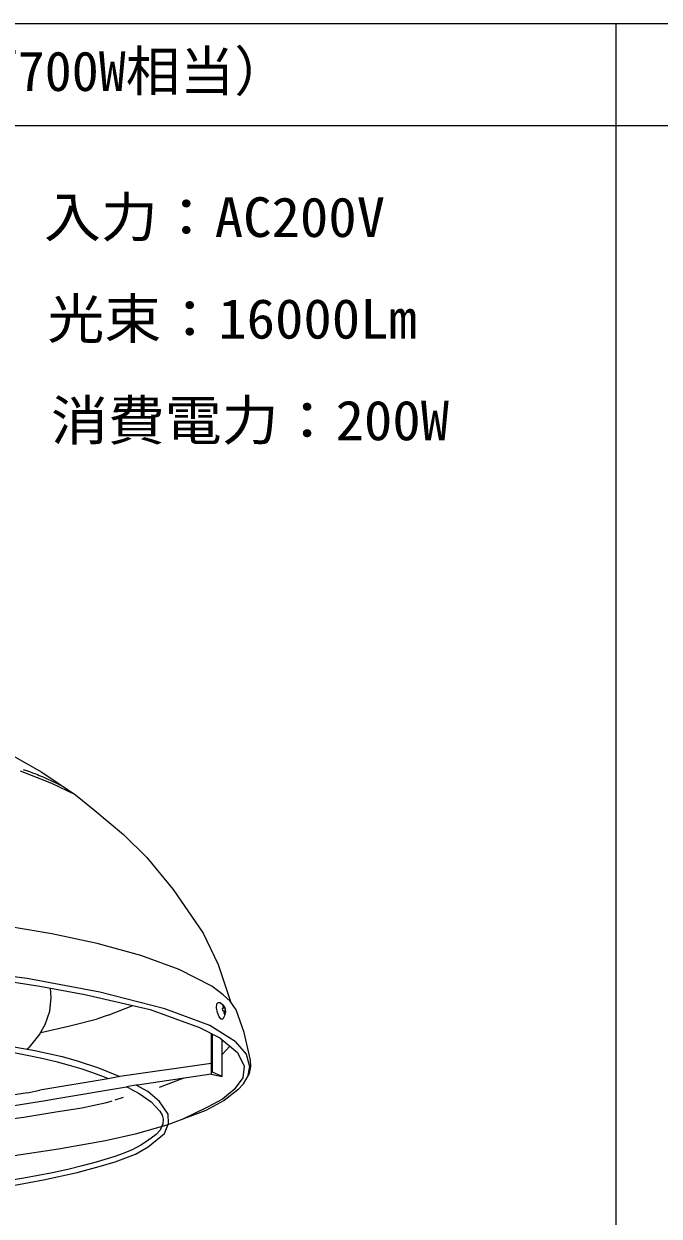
# Model space of a CAD drawing. Units: millimetres, scale not verified. Extents: x -1348 to 1152, y -2025 to -250.
# Drawn here: x -316.2 to -81.9, y -689.7 to -249.7 of the extents above; entities that cross this region are included whole.
import ezdxf
from ezdxf.enums import TextEntityAlignment as Align

# ---------------------------------------------------------------- set-up
doc = ezdxf.new("R2010")
doc.units = ezdxf.units.MM
doc.header["$LTSCALE"] = 5
doc.layers.add('0-0_絵', color=7, linetype='Continuous', lineweight=20)
doc.layers.add('0-2_枠', color=7, linetype='Continuous', lineweight=20)
doc.layers.add('0-1_文字', color=7, linetype='Continuous')
doc.styles.add('ＭＳ ゴシック', font='')
doc.styles.get('ＭＳ ゴシック').set_extended_font_data('MS Gothic')

msp = doc.modelspace()

# ---------------------------------------------------------------- linework, layer by layer
at = {"layer": '0-0_絵', "lineweight": 18}
for p, q in [((-306.187, -609.053), (-306.441, -605.557)), ((-285.207, -615.481), (-276.115, -611.951)), ((-238.303, -625.237), (-247.666, -619.344)), ((-315.132, -628.075), (-314.302, -627.388)), ((-243.144, -630.109), (-240.301, -626.999)), ((-247.183, -633.378), (-280.816, -638.196)), ((-247.524, -633.427), (-247.182, -633.193)), ((-274.343, -641.26), (-247.199, -637.188)), ((-285.12, -639.057), (-310.329, -643.238)), ((-304.143, -646.282), (-278.442, -642.003)), ((-277.179, -642.579), (-278.411, -641.997)), ((-314.903, -644.194), (-339.459, -648.054)), ((-279.654, -645.88), (-282.639, -646.958)), ((-332.434, -650.902), (-308.257, -646.978))]:
    msp.add_line(p, q, dxfattribs=at)
at = {"layer": '0-0_絵'}
for p, q in [((-306.629, -614.063), (-306.187, -609.053)), ((-285.207, -615.481), (-289.145, -616.846)), ((-310.371, -622.396), (-314.302, -627.388)), ((-280.816, -638.196), (-285.12, -639.057)), ((-274.343, -641.26), (-278.442, -642.003)), ((-314.903, -644.194), (-310.329, -643.238)), ((-308.257, -646.978), (-304.143, -646.282))]:
    msp.add_line(p, q, dxfattribs=at)
at = {"layer": '0-0_絵', "lineweight": 18}
for points in [[(-320.446, -519.745), (-309.664, -525.908), (-297.189, -534.173), (-305.973, -530.096), (-317.499, -525.486)], [(-316.456, -524.844), (-315.3, -525.241), (-314.149, -525.651), (-313.003, -526.076), (-311.865, -526.519), (-311.209, -526.785), (-310.584, -527.047), (-309.512, -527.51), (-308.445, -527.987), (-307.381, -528.472), (-306.319, -528.961), (-305.255, -529.45), (-304.638, -529.731), (-304.265, -529.9), (-303.623, -530.189), (-302.983, -530.482), (-302.345, -530.78)], [(-297.189, -534.173), (-290.094, -540.069), (-279.463, -548.818), (-270.926, -557.317), (-261.185, -569.21), (-250.175, -585.283), (-244.554, -596.838), (-240.116, -610.129), (-240, -610.532)], [(-237.277, -643.137), (-235.236, -640.829), (-233.062, -637.112), (-232.585, -634.506), (-232.63, -632.123), (-234.953, -621.995), (-238, -613.618), (-240.199, -610.345), (-242.721, -607.987), (-246.861, -604.829), (-258.996, -598.644), (-273.056, -593.566), (-289.18, -589.061), (-305.926, -585.542), (-323.377, -582.593)], [(-346.715, -600.075), (-327.843, -602.102), (-310.414, -604.815)], [(-247.666, -619.344), (-264.268, -613.169), (-288.277, -607.066), (-314.999, -602.037), (-343.56, -598.439)], [(-310.414, -604.815), (-293.698, -607.97), (-269.606, -613.425), (-251.408, -620.148), (-243.991, -623.963), (-237.445, -629.35), (-234.973, -634.367), (-235.437, -638.608), (-238.668, -642.967), (-242.949, -646.508), (-248.536, -649.547), (-257.838, -653.99)], [(-310.371, -622.396), (-308.44, -618.994), (-306.629, -614.063), (-306.408, -611.758)], [(-242.904, -611.687), (-242.878, -612.141), (-242.713, -613.071), (-243.105, -613.071), (-243.043, -613.773), (-242.671, -613.835), (-242.403, -615.137), (-242.279, -615.22), (-242.134, -613.856), (-242.01, -613.835)], [(-242.054, -613.267), (-242.299, -613.112), (-242.63, -612.244), (-242.904, -611.687)], [(-486.034, -624.95), (-482.265, -624.428), (-475.477, -623.596), (-465.545, -622.558), (-456.008, -621.706), (-447.836, -621.089), (-435.693, -620.456), (-424.81, -620.134), (-411.203, -619.957), (-397.82, -620.15), (-385.34, -620.632), (-374.662, -621.319), (-360.295, -622.358), (-345.647, -623.623), (-335.186, -624.855), (-324.121, -626.494), (-312.186, -628.593), (-302.166, -630.856), (-296.584, -632.383), (-288.748, -634.92), (-282.06, -637.631), (-280.881, -638.209)], [(-309.937, -621.939), (-299.331, -619.524), (-289.145, -616.846)], [(-238.303, -625.237), (-234.219, -629.887), (-232.99, -634.502), (-233.76, -638.293)], [(-285.037, -639.041), (-286.473, -638.447), (-291.117, -636.707), (-295.068, -635.385), (-299.423, -634.082), (-303.816, -632.907), (-309.647, -631.52), (-314.965, -630.388), (-319.883, -629.423)], [(-262.9, -655.572), (-263.036, -652.107), (-266.208, -647.393), (-270.543, -643.663), (-274.778, -641.338)], [(-266.279, -642.164), (-257.522, -638.832), (-257.258, -638.697)], [(-277.179, -642.579), (-273.753, -644.502), (-269.322, -647.56), (-266.082, -650.915), (-265.227, -652.422), (-264.864, -653.878), (-265.029, -655.612), (-265.919, -657.953), (-267.485, -659.53), (-270.686, -661.913), (-273.085, -663.481), (-276.35, -665.186), (-279.654, -666.572), (-282.639, -667.65), (-289.562, -669.768), (-294.76, -671.165), (-299.991, -672.436), (-305.679, -673.673), (-310.988, -674.709), (-316.312, -675.674), (-325.878, -677.331), (-332.663, -678.454), (-341.437, -679.755), (-343.295, -679.979)], [(-237.277, -643.137), (-242.338, -647.013), (-249.08, -650.685), (-263.456, -656.11)], [(-283.809, -647.227), (-285.815, -647.844), (-294.917, -649.85), (-305.177, -651.47), (-316.208, -653.321), (-326.858, -654.688)], [(-339.829, -681.293), (-333.574, -680.384), (-319.513, -678.246), (-308.96, -676.361), (-296.525, -673.584), (-288.488, -671.387), (-282.628, -669.688), (-275.029, -666.832), (-270.422, -664.109), (-264.372, -659.208), (-262.9, -655.572)], [(-263.456, -656.11), (-275.174, -659.487), (-286.172, -661.928), (-303.408, -665.039), (-319.784, -667.461), (-330.646, -668.574), (-333.583, -668.857)]]:
    msp.add_lwpolyline(points, dxfattribs=at)
msp.add_lwpolyline([(-242.904, -611.687), (-242.168, -612.858), (-242.054, -613.267), (-241.927, -614.274), (-242.217, -615.778), (-242.916, -616.989), (-243.516, -617.013), (-244.259, -616.149), (-244.828, -614.545), (-245.18, -612.863), (-245.072, -611.372), (-244.581, -610.807), (-243.829, -610.921)], close=True, dxfattribs=at)
at = {"layer": '0-0_絵'}
for points in [[(-247.135, -622.346), (-247.2, -637.325), (-243.144, -638.187), (-243.144, -624.66)], [(-243.144, -638.187), (-246.72, -636.584), (-246.633, -630.684), (-246.633, -622.604)]]:
    msp.add_lwpolyline(points, dxfattribs=at)
at = {"layer": '0-2_枠'}
for p, q in [((-97.945, -249.712), (-97.945, -2024.712)), ((-1347.945, -287.212), (1152.055, -287.212))]:
    msp.add_line(p, q, dxfattribs=at)
msp.add_lwpolyline([(-1347.945, -249.712), (-1347.945, -2024.712), (1152.055, -2024.712), (1152.055, -249.712)], close=True, dxfattribs=at)

# ---------------------------------------------------------------- texts
at = {"layer": '0-1_文字', "style": 'ＭＳ ゴシック'}
msp.add_text('高天井用無電極ランプ（水銀灯700W相当）', height=14.66, dxfattribs=at).set_placement((-598.487, -278.892), align=Align.BOTTOM_LEFT)
at = {"layer": '0-1_文字', "style": 'ＭＳ ゴシック', "width": 1.05}
for s, p in [('入力：AC200V', (-308.834, -332.771)), ('光束：16000Lm', (-307.553, -370.271)), ('消費電力：200W', (-306.271, -407.771))]:
    msp.add_text(s, height=14.66, dxfattribs=at).set_placement(p, align=Align.BOTTOM_LEFT)

doc.saveas('drawing.dxf')
